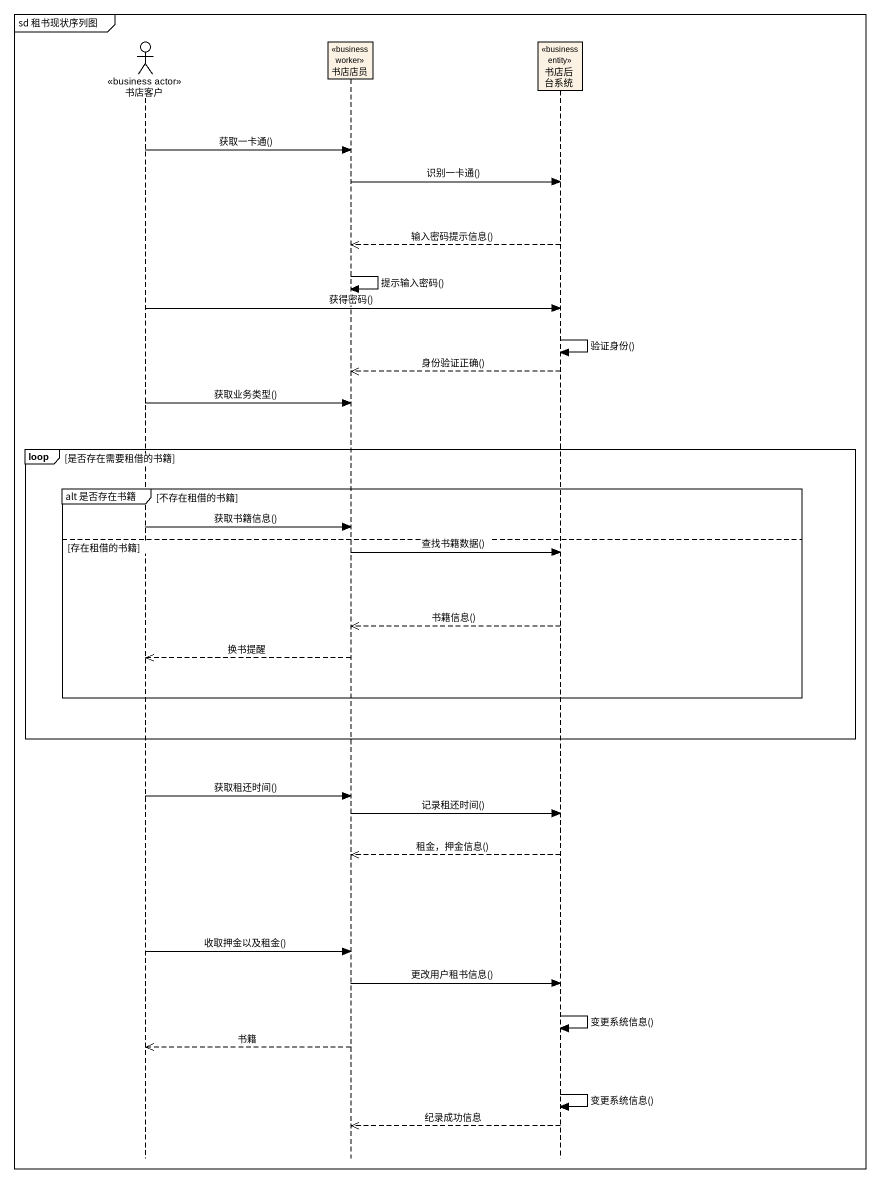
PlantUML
@startuml
mainframe sd 租书现状序列图
hide footbox
actor 书店客户 <<business actor>> #FFFFFF
participant 书店店员 <<business worker>>
participant 书店后台系统 <<business entity>>

书店客户 -> 书店店员 : 获取一卡通()
书店店员 -> 书店后台系统 : 识别一卡通()
书店后台系统 -->> 书店店员 : 输入密码提示信息()
书店店员 -> 书店店员 : 提示输入密码()
书店客户 -> 书店后台系统 : 获得密码()
书店后台系统 -> 书店后台系统 : 验证身份()
书店后台系统 -->> 书店店员 : 身份验证正确()
书店客户 -> 书店店员 : 获取业务类型()
loop 是否存在需要租借的书籍
  group alt 是否存在书籍 [不存在租借的书籍]
    书店客户 -> 书店店员 : 获取书籍信息()
  else 存在租借的书籍
    书店店员 -> 书店后台系统 : 查找书籍数据()
    书店后台系统 -->> 书店店员 : 书籍信息()
    书店店员 -->> 书店客户 : 换书提醒
  end
end
书店客户 -> 书店店员 : 获取租还时间()
书店店员 -> 书店后台系统 : 记录租还时间()
书店后台系统 -->> 书店店员 : 租金，押金信息()
书店客户 -> 书店店员 : 收取押金以及租金()
书店店员 -> 书店后台系统 : 更改用户租书信息()
书店后台系统 -> 书店后台系统 : 变更系统信息()
书店店员 -->> 书店客户 : 书籍
书店后台系统 -> 书店后台系统 : 变更系统信息()
书店后台系统 -->> 书店店员 : 纪录成功信息
@enduml
